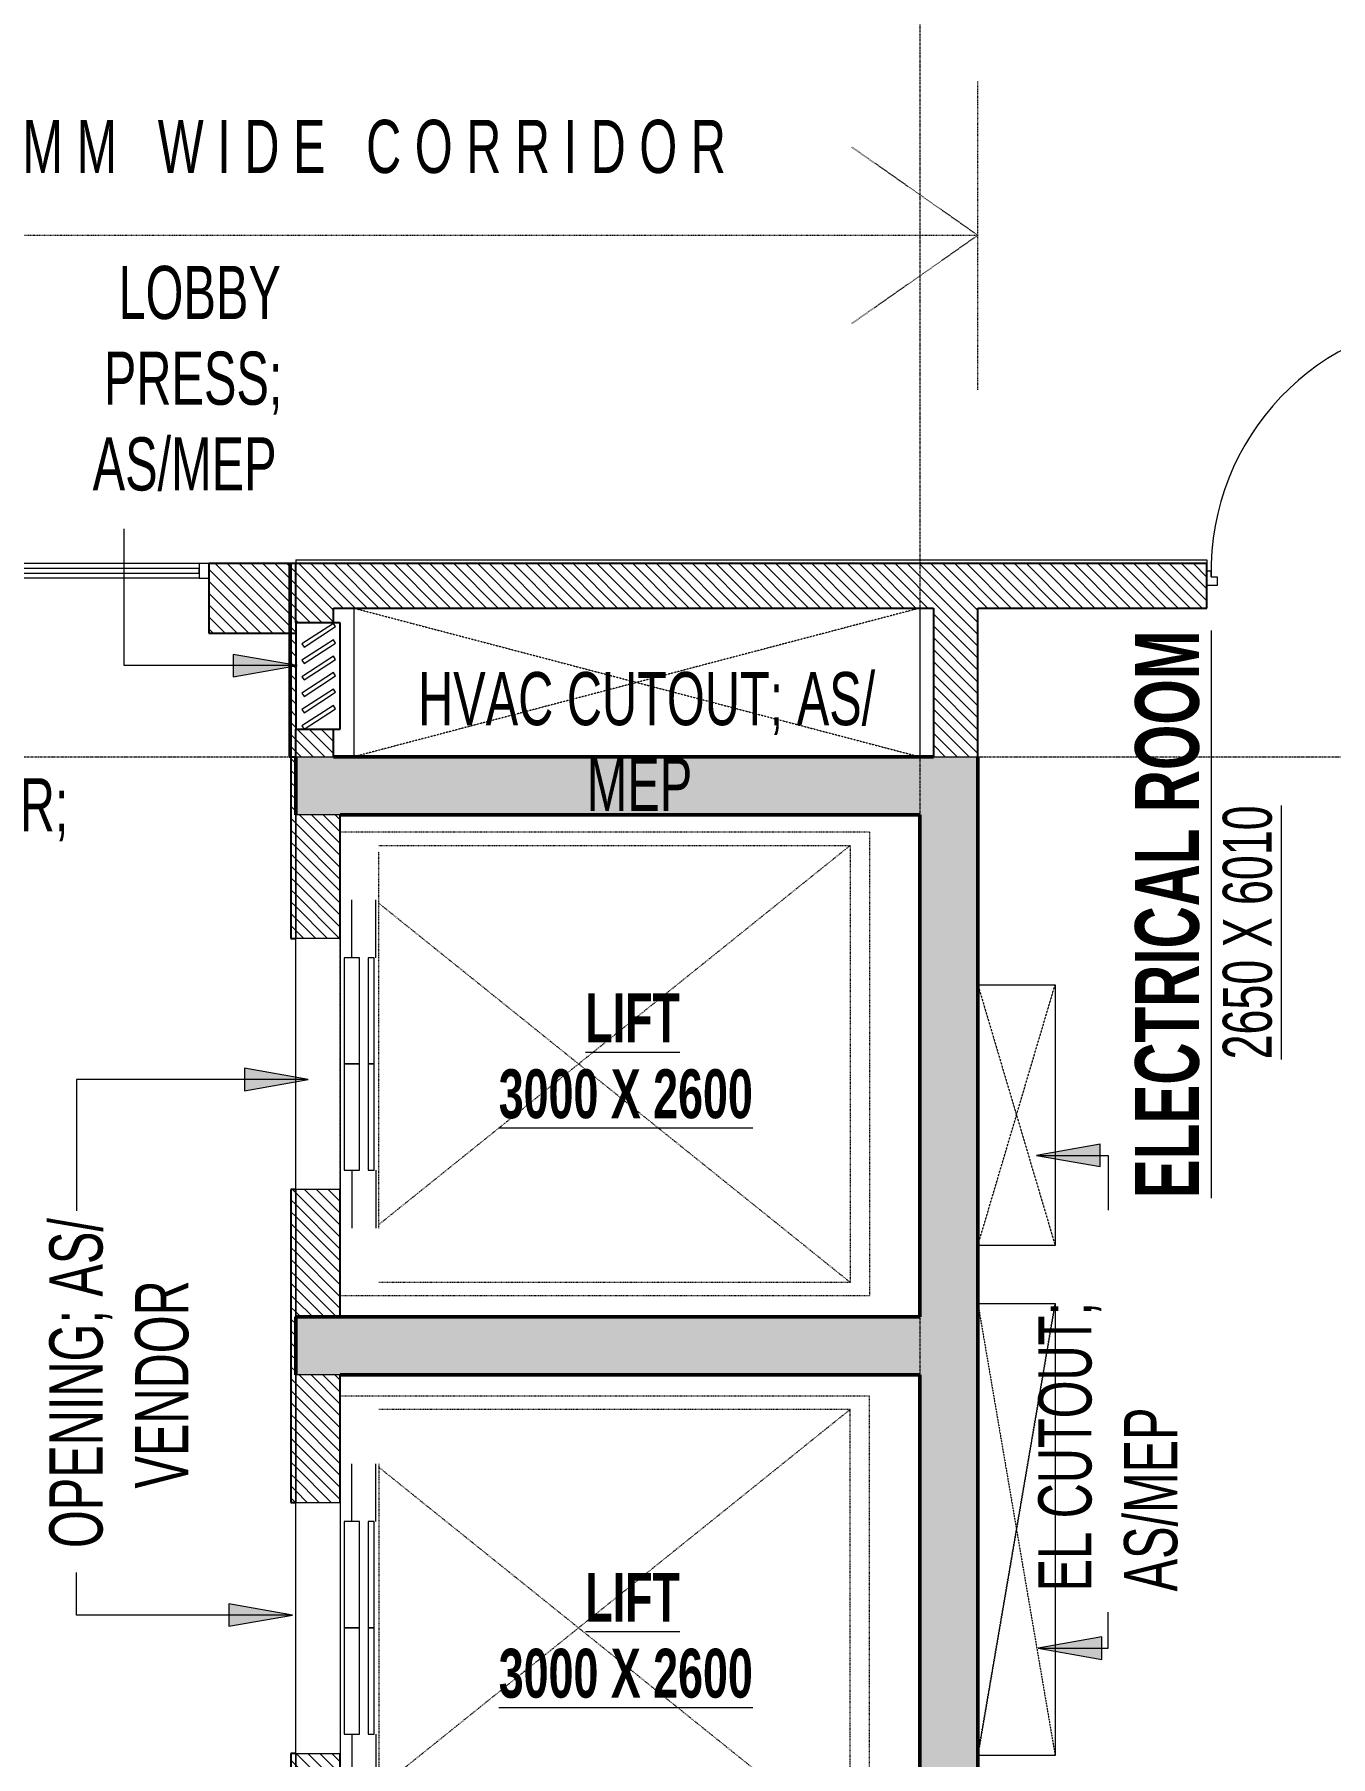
# Model space of a CAD drawing. Header units: millimetres. Extents: x -25222 to 91371, y -63339 to 20835.
# Drawn here: x 33153 to 39860, y -18565 to -9649 of the extents above; entities that cross this region are included whole.
import ezdxf

# ---------------------------------------------------------------- set-up
doc = ezdxf.new("R2010")
doc.units = ezdxf.units.MM
for name, pattern in [('Aligning Line', [6.35, 3.175, -3.175]), ('Cut Out Line', [2, 1, -1]), ('Dash_2_', [6.35, 3.175, -3.175]), ('Grid Line', [22.225, 12.7, -3.175, 3.175, -3.175])]:
    doc.linetypes.add(name, pattern=pattern)
for name, color, linetype, lineweight in [('A-AREA-IDEN', 2, 'Continuous', 9), ('A-DETL', 90, 'Continuous', 5), ('A-DETL-HDLN', 90, 'Dash_2_', 5), ('A-DETL-MEDM', 33, 'Continuous', 25), ('A-DETL-THIN', 151, 'Continuous', 5), ('A-DOOR', 31, 'Continuous', 5), ('A-DOOR-FRAM', 31, 'Continuous', 5), ('A-GLAZ-CURT', 52, 'Continuous', 5), ('A-GLAZ-CWMG', 51, 'Continuous', 5), ('A-WALL', 113, 'Continuous', 5), ('A-WALL-PATT', 111, 'Continuous', 25), ('G-ANNO-TEXT', 231, 'Continuous', 9), ('Q-SPCQ', 91, 'Continuous', 5), ('S-GRID', 1, 'Continuous', 9)]:
    doc.layers.add(name, color=color, linetype=linetype, lineweight=lineweight)
doc.styles.add('Swis721 Cn BT_2', font='swissc.ttf', dxfattribs={"width": 0.8, "height": 253})
doc.styles.add('Swis721 Cn BT_4', font='swissc.ttf', dxfattribs={"width": 0.8, "height": 275})
doc.styles.add('Swis721 Cn BT_B', font='swisscb.ttf', dxfattribs={"width": 0.8, "height": 330})
doc.styles.add('Swis721 Cn BT_B_2', font='swisscb.ttf', dxfattribs={"width": 0.8, "height": 253})
pattern_1 = [(315, (14219.89, -54691.457), (30.869454, 30.869454), [])]

# ---------------------------------------------------------------- blocks, each defined once
blk = doc.blocks.new('MM-HOSPITAL A_B BLOCK 2022_05_19_Interiors_rvt-1-4_ FOURTH FLOOR - GA PLAN')
at = {"layer": 'A-WALL', "color": 10, "lineweight": 9}
for p, q in [((34505.1, -12368.7), (39220.1, -12368.7)), ((34505.1, -12368.7), (34505.1, -12388.7)), ((39220.1, -12368.7), (39220.1, -12388.7))]:
    blk.add_line(p, q, dxfattribs=at)
blk = doc.blocks.new('Lift - Centre door 1800X2500 - 13 Person 800kg load-V4-4_ FOURTH FLOOR - GA PLAN')
at = {"layer": 'Q-SPCQ'}
for p, q in [((-396.1, -115), (-396.1, 115)), ((-396.1, 115), (903.9, 115)), ((903.9, -115), (903.9, 115)), ((-296.1, -175), (-596.1, -175)), ((903.9, -115), (-396.1, -115)), ((-296.1, -135), (-296.1, -215)), ((253.9, -135), (-296.1, -135)), ((253.9, -215), (253.9, -135)), ((803.9, -135), (253.9, -135)), ((253.9, -135), (253.9, -215)), ((803.9, -215), (803.9, -135)), ((803.9, -175), (1103.9, -175)), ((-296.1, -215), (253.9, -215)), ((-296.1, -260), (-296.1, -290)), ((253.9, -260), (-296.1, -260)), ((253.9, -215), (803.9, -215)), ((253.9, -290), (253.9, -260)), ((803.9, -260), (253.9, -260)), ((253.9, -260), (253.9, -290)), ((803.9, -290), (803.9, -260)), ((-296.1, -300), (-596.1, -300)), ((-296.1, -290), (253.9, -290)), ((253.9, -290), (803.9, -290)), ((803.9, -300), (1103.9, -300))]:
    blk.add_line(p, q, dxfattribs=at)
at = {"layer": 'Q-SPCQ', "linetype": 'Aligning Line'}
for p, q in [((-1046.1, -115), (1103.9, -115)), ((-946.1, -2855), (-946.1, -115)), ((1453.9, -2855), (1453.9, -115)), ((-877.6, -2755), (1085.4, -315)), ((-877.6, -2755), (-877.6, -315)), ((-596.1, -315), (1353.9, -315)), ((-577.6, -315), (1385.4, -2755)), ((1385.4, -315), (1385.4, -2755)), ((1385.4, -2755), (-877.6, -2755)), ((1453.9, -2855), (-946.1, -2855))]:
    blk.add_line(p, q, dxfattribs=at)
blk = doc.blocks.new('Lift - Centre door 1800X2500 - 13 Person 800kg load-6536583-4_ FOURTH FLOOR - GA PLAN')
at = {"layer": 'Q-SPCQ', "linetype": 'Aligning Line'}
for p, q in [((-946.1, 2855), (-946.1, 115)), ((1453.9, 2855), (-946.1, 2855)), ((1453.9, 2855), (1453.9, 115)), ((-877.6, 2755), (1085.4, 315)), ((1385.4, 2755), (-877.6, 2755)), ((-877.6, 2755), (-877.6, 315)), ((-577.6, 315), (1385.4, 2755)), ((1385.4, 315), (1385.4, 2755)), ((-596.1, 315), (1353.9, 315)), ((-1046.1, 115), (1103.9, 115))]:
    blk.add_line(p, q, dxfattribs=at)
at = {"layer": 'Q-SPCQ'}
for p, q in [((-296.1, 300), (-596.1, 300)), ((253.9, 290), (-296.1, 290)), ((-296.1, 290), (-296.1, 260)), ((253.9, 260), (253.9, 290)), ((803.9, 290), (253.9, 290)), ((253.9, 290), (253.9, 260)), ((803.9, 300), (1103.9, 300)), ((803.9, 260), (803.9, 290)), ((-296.1, 260), (253.9, 260)), ((253.9, 215), (-296.1, 215)), ((-296.1, 215), (-296.1, 135)), ((253.9, 260), (803.9, 260)), ((253.9, 135), (253.9, 215)), ((803.9, 215), (253.9, 215)), ((253.9, 215), (253.9, 135)), ((803.9, 135), (803.9, 215)), ((-296.1, 175), (-596.1, 175)), ((-396.1, -115), (-396.1, 115)), ((-396.1, 115), (903.9, 115)), ((-296.1, 135), (253.9, 135)), ((253.9, 135), (803.9, 135)), ((803.9, 175), (1103.9, 175)), ((903.9, -115), (903.9, 115)), ((903.9, -115), (-396.1, -115))]:
    blk.add_line(p, q, dxfattribs=at)
blk = doc.blocks.new('DC_SglFl-W-Int - FWD7 1_35-12335346-4_ FOURTH FLOOR - GA PLAN')
at = {"layer": 'A-DOOR'}
for p, q in [((622, 77.5), (622, 1381.5)), ((622, 1381.5), (652, 1381.5)), ((652, 1381.5), (652, 77.5)), ((652, 77.5), (622, 77.5))]:
    blk.add_line(p, q, dxfattribs=at)
blk.add_arc((652, 77.5), 1304.3, 91.31792, 181.31792, dxfattribs=at)
at = {"layer": 'A-DOOR-FRAM'}
for p, q in [((-675, 2.5), (-675, 77.5)), ((-675, 77.5), (-652, 77.5)), ((-622, 2.5), (-675, 2.5)), ((-652, 47.5), (-652, 77.5)), ((-652, 47.5), (-622, 47.5)), ((-622, 47.5), (-622, 2.5)), ((622, 47.5), (652, 47.5)), ((622, 2.5), (622, 47.5)), ((675, 2.5), (622, 2.5)), ((652, 77.5), (675, 77.5)), ((652, 47.5), (652, 77.5)), ((675, 77.5), (675, 2.5))]:
    blk.add_line(p, q, dxfattribs=at)
blk = doc.blocks.new('System Panel - Glazed 2-8804203-4_ FOURTH FLOOR - GA PLAN')
at = {"layer": 'A-GLAZ-CURT'}
for p, q in [((687.1, 12.5), (-687.1, 12.5)), ((-687.1, 12.5), (-687.1, -12.5)), ((687.1, -12.5), (687.1, 12.5)), ((-687.1, -12.5), (687.1, -12.5))]:
    blk.add_line(p, q, dxfattribs=at)
blk = doc.blocks.new('Rectangular Mullion - 50 x 75mm-8804202-4_ FOURTH FLOOR - GA PLAN')
at = {"layer": 'A-GLAZ-CWMG'}
for p, q in [((34005.1, -12388.7), (32630.9, -12388.7)), ((34005.1, -12463.7), (32630.9, -12463.7))]:
    blk.add_line(p, q, dxfattribs=at)
blk = doc.blocks.new('Rectangular Mullion - 50 x 75mm-8773719-4_ FOURTH FLOOR - GA PLAN')
at = {"layer": 'A-GLAZ-CWMG'}
for p, q in [((-50, 37.5), (0, 37.5)), ((-50, -37.5), (-50, 37.5)), ((0, 37.5), (0, -37.5)), ((0, -37.5), (-50, -37.5))]:
    blk.add_line(p, q, dxfattribs=at)
blk = doc.blocks.new('Walls 18 - Walls 50-9148944-4_ FOURTH FLOOR - GA PLAN')
at = {"layer": 'A-WALL'}
h = blk.add_hatch(dxfattribs=at)
h.set_pattern_fill('FP_4', color=9, style=0, pattern_type=2)
h.set_pattern_definition([(45, (54691.457, 14219.89), (-30.869454, 30.869454), [])])
h.paths.add_polyline_path([(12388.7, 34470.1), (12423.7, 34505.1), (12388.7, 34505.1)], flags=0)
h.paths.add_polyline_path([(12748.4, 34470.1), (12388.7, 34470.1), (12388.7, 34055.1), (12748.4, 34055.1)], flags=0)
h.paths.add_polyline_path([(12748.4, 28955.1), (12388.7, 28955.1), (12388.7, 28505.1), (12748.4, 28505.1)], flags=0)
at = {"layer": 'A-WALL', "lineweight": 25}
for p, q in [((12388.7, 34505.1), (12388.7, 34055.1)), ((12695.9, 34505.1), (12388.7, 34505.1)), ((12748.4, 34055.1), (12748.4, 34505.1)), ((12388.7, 34055.1), (12748.4, 34055.1)), ((12388.7, 28955.1), (12388.7, 28505.1)), ((12748.4, 28955.1), (12388.7, 28955.1)), ((12748.4, 28505.1), (12748.4, 28955.1)), ((12388.7, 28505.1), (12695.9, 28505.1))]:
    blk.add_line(p, q, dxfattribs=at)

msp = doc.modelspace()

# ---------------------------------------------------------------- hatches: boundary and pattern name
at = {"layer": 'A-WALL-PATT', "lineweight": 5}
h = msp.add_hatch(dxfattribs=at)
h.set_pattern_fill('FP_1', color=9, style=0, pattern_type=2)
h.set_pattern_definition(pattern_1)
h.paths.add_polyline_path([(34505.1, -13388.7), (34700.1, -13388.7), (34700.1, -13245), (34505.1, -13245), (34505.1, -12695.9), (34700.1, -12695.9), (34700.1, -12388.7), (34505.1, -12388.7), (34505.1, -12423.7), (34470.1, -12388.7), (34470.1, -13388.7)], flags=0)
h = msp.add_hatch(dxfattribs=at)
h.set_pattern_fill('FP_1', color=9, style=0, pattern_type=2)
h.set_pattern_definition(pattern_1)
h.paths.add_polyline_path([(40925.6, -12618.7), (41745.1, -12618.7), (41745.1, -12388.7), (40570.1, -12388.7), (40570.1, -12618.7), (40915.1, -12618.7)], flags=0)
h.paths.add_polyline_path([(39220.1, -12618.7), (39220.1, -12388.7), (34700.1, -12388.7), (34700.1, -12618.7), (38035.1, -12618.7)], flags=0)
h = msp.add_hatch(dxfattribs=at)
h.set_pattern_fill('FP_1', color=9, style=0, pattern_type=2)
h.set_pattern_definition(pattern_1)
h.paths.add_polyline_path([(38035.1, -13388.7), (38035.1, -12618.7), (37805.1, -12618.7), (37805.1, -13388.7)], flags=0)
h = msp.add_hatch(dxfattribs=at)
h.set_pattern_fill('FP_1', color=9, style=0, pattern_type=2)
h.set_pattern_definition(pattern_1)
h.paths.add_polyline_path([(34503, -22034.6), (34505.1, -22034.6), (34505.1, -21428.7), (34480.1, -21428.7), (34480.1, -22034.6), (34498.3, -22034.6)], flags=0)
h.paths.add_polyline_path([(34505.1, -20128.7), (34505.1, -18548.7), (34480.1, -18548.7), (34480.1, -20128.7)], flags=0)
h.paths.add_polyline_path([(34505.1, -17248.7), (34505.1, -15628.7), (34480.1, -15628.7), (34480.1, -17248.7), (34498.3, -17248.7)], flags=0)
h.paths.add_polyline_path([(34505.1, -14328.7), (34505.1, -13388.7), (34480.1, -13388.7), (34480.1, -14328.7)], flags=0)
for points in [[(37252.9, -13688.7), (38035.1, -13688.7), (38035.1, -13388.7), (34505.1, -13388.7), (34505.1, -13688.7), (35416.5, -13688.7)], [(37735.1, -22388.7), (38035.1, -22388.7), (38035.1, -13688.7), (37735.1, -13688.7), (37735.1, -22158.7)], [(34735.1, -16588.7), (37735.1, -16588.7), (37735.1, -16288.7), (34505.1, -16288.7), (34505.1, -16588.7)]]:
    msp.add_hatch(color=55, dxfattribs=at).paths.add_polyline_path(points, flags=0)
h = msp.add_hatch(dxfattribs=at)
h.set_pattern_fill('FP_1', color=9, style=0, pattern_type=2)
h.set_pattern_definition(pattern_1)
h.paths.add_polyline_path([(34505.1, -16288.7), (34735.1, -16288.7), (34735.1, -15628.7), (34505.1, -15628.7), (34505.1, -15991.2)], flags=0)
h.paths.add_polyline_path([(34505.1, -14328.7), (34735.1, -14328.7), (34735.1, -13688.7), (34505.1, -13688.7)], flags=0)
h = msp.add_hatch(dxfattribs=at)
h.set_pattern_fill('FP_1', color=9, style=0, pattern_type=2)
h.set_pattern_definition(pattern_1)
h.paths.add_polyline_path([(34735.1, -19188.7), (34735.1, -18548.7), (34505.1, -18548.7), (34505.1, -19188.7)], flags=0)
h.paths.add_polyline_path([(34735.1, -17248.7), (34735.1, -16588.7), (34505.1, -16588.7), (34505.1, -17248.7)], flags=0)
at = {"layer": 'G-ANNO-TEXT'}
for points in [[(34511.6, -12916.4), (34181.6, -12858.2), (34181.6, -12974.6)], [(34569.8, -15059.5), (34239.8, -15001.3), (34239.8, -15117.7)], [(38338.8, -15452.5), (38668.8, -15510.7), (38668.8, -15394.3)], [(34488.4, -17832.4), (34158.4, -17774.2), (34158.4, -17890.6)], [(38347, -18003.5), (38677, -18061.7), (38677, -17945.3)]]:
    msp.add_hatch(color=130, dxfattribs=at).paths.add_polyline_path(points, flags=0)

# ---------------------------------------------------------------- linework, layer by layer
at = {"layer": 'A-DETL', "linetype": 'Cut Out Line'}
for p, q in [((37735.1, -12618.7), (34805.2, -13388.7)), ((34805.2, -12618.7), (37735.1, -13388.7)), ((38035.1, -15918.7), (38435.1, -14568.7)), ((38035.1, -14568.7), (38435.1, -15918.7)), ((38035.1, -14568.7), (38435.1, -15918.7)), ((38035.1, -15918.7), (38435.1, -14568.7)), ((38035.1, -18558.7), (38435.1, -16218.7)), ((38035.1, -16218.7), (38435.1, -18558.7)), ((38435.1, -16218.7), (38035.1, -18558.7)), ((38035.1, -16218.7), (38435.1, -18558.7))]:
    msp.add_line(p, q, dxfattribs=at)
at = {"layer": 'A-DETL'}
for p, q in [((34805.2, -12618.7), (34805.2, -13388.7)), ((37735.1, -12618.7), (37735.1, -13388.7)), ((38035.1, -14568.7), (38435.1, -14568.7)), ((38035.1, -14568.7), (38435.1, -14568.7)), ((38435.1, -14568.7), (38435.1, -15918.7)), ((38435.1, -14568.7), (38435.1, -15918.7)), ((38435.1, -15918.7), (38035.1, -15918.7)), ((38435.1, -15918.7), (38035.1, -15918.7)), ((38035.1, -16218.7), (38435.1, -16218.7)), ((38035.1, -16218.7), (38435.1, -16218.7)), ((38435.1, -16218.7), (38435.1, -18558.7)), ((38435.1, -16218.7), (38435.1, -18558.7)), ((38435.1, -18558.7), (38035.1, -18558.7)), ((38435.1, -18558.7), (38035.1, -18558.7))]:
    msp.add_line(p, q, dxfattribs=at)
at = {"layer": 'A-DETL-HDLN'}
for p, q in [((38035.1, -11488.7), (38035.1, -9888.7)), ((38035.1, -10688.7), (37379.8, -10229.9)), ((13435.1, -10688.7), (38035.1, -10688.7)), ((38035.1, -10688.7), (37379.8, -11147.6))]:
    msp.add_line(p, q, dxfattribs=at)
at = {"layer": 'A-DETL-MEDM'}
for p, q in [((34735.1, -12695.9), (34505.1, -12695.9)), ((34505.1, -12695.9), (34505.1, -13245)), ((34735.1, -13245), (34735.1, -12695.9)), ((34505.1, -13245), (34547, -13245)), ((34549.2, -13245), (34735.1, -13245))]:
    msp.add_line(p, q, dxfattribs=at)
at = {"layer": 'A-DETL-THIN'}
for p, q in [((34700.5, -12697.9), (34536.8, -12804.2)), ((34547.7, -12821), (34711.4, -12714.6)), ((34711.4, -12714.6), (34700.5, -12697.9)), ((34700.5, -12782.9), (34536.8, -12889.2)), ((34536.8, -12804.2), (34547.7, -12821)), ((34547.7, -12906), (34711.4, -12799.6)), ((34711.4, -12799.6), (34700.5, -12782.9)), ((34700.5, -12867.9), (34536.8, -12974.2)), ((34536.8, -12889.2), (34547.7, -12906)), ((34547.7, -12991), (34711.4, -12884.6)), ((34711.4, -12884.6), (34700.5, -12867.9)), ((34700.5, -12952.9), (34536.8, -13059.2)), ((34536.8, -12974.2), (34547.7, -12991)), ((34547.7, -13076), (34711.4, -12969.6)), ((34711.4, -12969.6), (34700.5, -12952.9)), ((34700.5, -13037.9), (34536.8, -13144.2)), ((34536.8, -13059.2), (34547.7, -13076)), ((34547.7, -13161), (34711.4, -13054.6)), ((34711.4, -13054.6), (34700.5, -13037.9)), ((34700.5, -13122.9), (34536.8, -13229.2)), ((34536.8, -13144.2), (34547.7, -13161)), ((34547.7, -13246), (34711.4, -13139.6)), ((34711.4, -13139.6), (34700.5, -13122.9)), ((34536.8, -13229.2), (34547.7, -13246))]:
    msp.add_line(p, q, dxfattribs=at)
at = {"layer": 'A-WALL', "lineweight": 25}
for p, q in [((34470.1, -12388.7), (34470.1, -13388.7)), ((39220.1, -12388.7), (34470.1, -12388.7)), ((34480.1, -12388.7), (34480.1, -14328.7)), ((34505.1, -12388.7), (34480.1, -12388.7)), ((34505.1, -12695.9), (34505.1, -12388.7)), ((39220.1, -12618.7), (39220.1, -12388.7)), ((34700.1, -12695.9), (34700.1, -12618.7)), ((34700.1, -12618.7), (37805.1, -12618.7)), ((37805.1, -12618.7), (37805.1, -13388.7)), ((38035.1, -12618.7), (39220.1, -12618.7)), ((38035.1, -13388.7), (38035.1, -12618.7)), ((34505.1, -13388.7), (34505.1, -13245)), ((34700.1, -13388.7), (34700.1, -13245)), ((34470.1, -13388.7), (34505.1, -13388.7)), ((34735.1, -14328.7), (34735.1, -13688.7)), ((34480.1, -14328.7), (34505.1, -14328.7)), ((34480.1, -15628.7), (34480.1, -17248.7)), ((34505.1, -15628.7), (34480.1, -15628.7)), ((34735.1, -16288.7), (34735.1, -15628.7)), ((34505.1, -16288.7), (34735.1, -16288.7)), ((34505.1, -16588.7), (34505.1, -16288.7)), ((34735.1, -17248.7), (34735.1, -16588.7)), ((34480.1, -17248.7), (34505.1, -17248.7)), ((34480.1, -18548.7), (34480.1, -20128.7)), ((34505.1, -18548.7), (34480.1, -18548.7)), ((34735.1, -19188.7), (34735.1, -18548.7))]:
    msp.add_line(p, q, dxfattribs=at)
at = {"layer": 'A-WALL', "lineweight": 50}
for p, q in [((34505.1, -13388.7), (34505.1, -13688.7)), ((37805.1, -13388.7), (34700.1, -13388.7)), ((38035.1, -18628.7), (38035.1, -13388.7)), ((34735.1, -13688.7), (37735.1, -13688.7)), ((37735.1, -13688.7), (37735.1, -16288.7)), ((37735.1, -16288.7), (34505.1, -16288.7)), ((34505.1, -16288.7), (34505.1, -16588.7)), ((34735.1, -16588.7), (37735.1, -16588.7)), ((37735.1, -16588.7), (37735.1, -19188.7))]:
    msp.add_line(p, q, dxfattribs=at)
at = {"layer": 'A-WALL'}
for p, q in [((34505.1, -13388.7), (34700.1, -13388.7)), ((37805.1, -13388.7), (38035.1, -13388.7)), ((34505.1, -13688.7), (34505.1, -14328.7)), ((34735.1, -13688.7), (34505.1, -13688.7)), ((34505.1, -14328.7), (34505.1, -13688.7)), ((34505.1, -15628.7), (34505.1, -16288.7)), ((34505.1, -16288.7), (34505.1, -15628.7)), ((34505.1, -16588.7), (34505.1, -17248.7)), ((34735.1, -16588.7), (34505.1, -16588.7)), ((34505.1, -17248.7), (34505.1, -16588.7)), ((34505.1, -18548.7), (34505.1, -19188.7)), ((34505.1, -19188.7), (34505.1, -18548.7))]:
    msp.add_line(p, q, dxfattribs=at)
at = {"layer": 'G-ANNO-TEXT', "color": 130}
for p, q in [((33617.7, -12916.4), (33617.7, -12207.7)), ((34511.6, -12916.4), (33617.7, -12916.4)), ((34511.6, -12916.4), (34181.6, -12858.2)), ((34181.6, -12858.2), (34181.6, -12974.6)), ((34181.6, -12974.6), (34511.6, -12916.4)), ((33370.5, -15059.5), (33370.5, -15739.4)), ((34569.8, -15059.5), (33370.5, -15059.5)), ((34569.8, -15059.5), (34239.8, -15001.3)), ((34239.8, -15001.3), (34239.8, -15117.7)), ((34239.8, -15117.7), (34569.8, -15059.5)), ((38668.8, -15394.3), (38338.8, -15452.5)), ((38668.8, -15510.7), (38668.8, -15394.3)), ((38338.8, -15452.5), (38668.8, -15510.7)), ((38338.8, -15452.5), (38710.4, -15452.5)), ((38710.4, -15452.5), (38710.4, -15736.8)), ((33370.5, -17832.4), (33370.5, -17611.9)), ((34488.4, -17832.4), (34158.4, -17774.2)), ((34158.4, -17774.2), (34158.4, -17890.6)), ((38710.4, -18003.5), (38710.4, -17817.3)), ((34488.4, -17832.4), (33370.5, -17832.4)), ((34158.4, -17890.6), (34488.4, -17832.4)), ((38677, -17945.3), (38347, -18003.5)), ((38347, -18003.5), (38677, -18061.7)), ((38347, -18003.5), (38710.4, -18003.5)), ((38677, -18061.7), (38677, -17945.3))]:
    msp.add_line(p, q, dxfattribs=at)
at = {"layer": 'S-GRID', "linetype": 'Grid Line'}
for p, q in [((37735.1, 20089.7), (37735.1, -62440.6)), ((-24562.2, -13388.7), (90711.2, -13388.7))]:
    msp.add_line(p, q, dxfattribs=at)

# ---------------------------------------------------------------- block references
at = {"lineweight": 5}
msp.add_blockref('MM-HOSPITAL A_B BLOCK 2022_05_19_Interiors_rvt-1-4_ FOURTH FLOOR - GA PLAN', (0, 0), dxfattribs=at)
at = {"layer": 'A-DOOR'}
msp.add_blockref('DC_SglFl-W-Int - FWD7 1_35-12335346-4_ FOURTH FLOOR - GA PLAN', (39895.1, -12503.7), dxfattribs=at)
at = {"layer": 'A-GLAZ-CURT'}
msp.add_blockref('System Panel - Glazed 2-8804203-4_ FOURTH FLOOR - GA PLAN', (33318, -12426.2), dxfattribs=at)
at = {"layer": 'A-GLAZ-CWMG'}
msp.add_blockref('Rectangular Mullion - 50 x 75mm-8804202-4_ FOURTH FLOOR - GA PLAN', (0, 0), dxfattribs=at)
at = {"layer": 'A-GLAZ-CWMG', "extrusion": (0, 0, -1), "rotation": 180}
msp.add_blockref('Rectangular Mullion - 50 x 75mm-8773719-4_ FOURTH FLOOR - GA PLAN', (-34055.1, -12426.2), dxfattribs=at)
at = {"layer": 'A-WALL', "rotation": 270.0000000000001}
msp.add_blockref('Walls 18 - Walls 50-9148944-4_ FOURTH FLOOR - GA PLAN', (0, 0), dxfattribs=at)
at = {"layer": 'Q-SPCQ'}
for name, p, rotation in [('Lift - Centre door 1800X2500 - 13 Person 800kg load-V4-4_ FOURTH FLOOR - GA PLAN', (34620.1, -15232.7), 89.9999999999999), ('Lift - Centre door 1800X2500 - 13 Person 800kg load-6536583-4_ FOURTH FLOOR - GA PLAN', (34620.1, -17644.8), 269.9999999999999)]:
    msp.add_blockref(name, p, dxfattribs=dict(at, rotation=rotation))

# ---------------------------------------------------------------- texts
at = {"layer": 'A-AREA-IDEN', "attachment_point": 1, "rotation": 90}
for s, insert, char_height, width, style in [('\\LELECTRICAL ROOM', (38848.9, -15674.4), 330, 3294.615, 'Swis721 Cn BT_B'), ('\\L2650 X 6010', (39303, -14955.4), 253, 1552.067, 'Swis721 Cn BT_2')]:
    msp.add_mtext(s, dxfattribs=dict(at, insert=insert, char_height=char_height, width=width, style=style))
at = {"layer": 'G-ANNO-TEXT', "color": 7, "attachment_point": 1}
for s, insert, char_height, width, style in [('3 0 0 0 M M   W I D E   C O R R I D O R  ', (32249.7, -10090.9), 275, 5650.935, 'Swis721 Cn BT_4'), ('LOBBY ', (33587.6, -10847.1), 275, 959.46, 'Swis721 Cn BT_4'), ('PRESS; ', (33511.9, -11290.9), 275, 1051.173, 'Swis721 Cn BT_4'), ('AS/MEP', (33453.7, -11734.8), 275, 1121.721, 'Swis721 Cn BT_4'), ('HVAC CUTOUT; AS/ ', (35138.1, -12950), 275, 2836.05, 'Swis721 Cn BT_4'), ('MEP', (36011.2, -13393.8), 275, 634.937, 'Swis721 Cn BT_4'), ('GLASS DOOR; ', (31592.1, -13500), 275, 2081.181, 'Swis721 Cn BT_4'), ('\\LLIFT', (36003.7, -14613.8), 253, 550.278, 'Swis721 Cn BT_B_2'), ('\\L3000 X 2600', (35555.5, -15006.7), 253, 1629.67, 'Swis721 Cn BT_B_2'), ('\\LLIFT', (36003.7, -17613.8), 253, 550.278, 'Swis721 Cn BT_B_2'), ('\\L3000 X 2600', (35555.5, -18006.7), 253, 1629.67, 'Swis721 Cn BT_B_2')]:
    msp.add_mtext(s, dxfattribs=dict(at, insert=insert, char_height=char_height, width=width, style=style))
at = {"layer": 'G-ANNO-TEXT', "color": 7, "char_height": 275, "attachment_point": 1, "rotation": 90, "style": 'Swis721 Cn BT_4'}
for s, insert, width in [('OPENING; AS/ ', (33229.9, -17485.5), 1982.413), ('VENDOR', (33673.7, -17176.9), 1213.434), ('EL CUTOUT; ', (38348.1, -17709.8), 1798.987), ('AS/MEP', (38791.9, -17709.8), 1121.721)]:
    msp.add_mtext(s, dxfattribs=dict(at, insert=insert, width=width))

doc.saveas('drawing.dxf')
